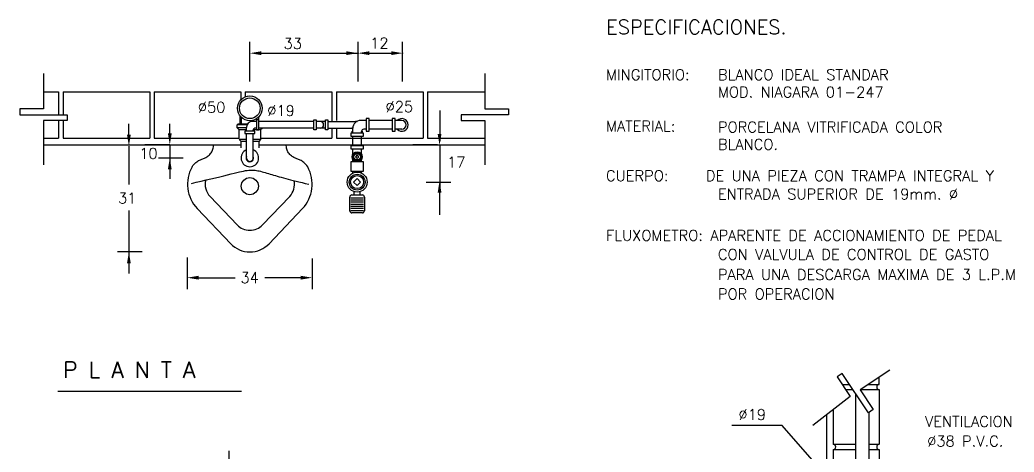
# Model space of a CAD drawing. Extents: x 145.7 to 190.5, y 293.8 to 329.7.
# Drawn here: x 156.93 to 166.21, y 325.58 to 329.62 of the extents above; entities that cross this region are included whole.
import ezdxf
from ezdxf.enums import TextEntityAlignment as Align

# ---------------------------------------------------------------- set-up
doc = ezdxf.new("R2010")
doc.units = 0
doc.header["$LTSCALE"] = 0.4
doc.header["$MEASUREMENT"] = 0
doc.linetypes.add('DASHDOT', pattern=[12, 6, -3, 0, -3])
doc.layers.add('A13', color=130, linetype='CONTINUOUS')
doc.layers.add('LETRAS', color=50, linetype='CONTINUOUS')
doc.styles.add('ROMANS', font='ROMANS.SHX', dxfattribs={"width": 1.5, "height": 0.3})

msp = doc.modelspace()

# ---------------------------------------------------------------- linework, layer by layer
at = {"layer": 'A13', "color": 20, "linetype": 'ByBlock'}
for p, q in [((159.0804, 329.0405), (159.0804, 329.4111)), ((160.0898, 329.0405), (160.0898, 329.4111)), ((160.0898, 329.0405), (160.0898, 329.4111)), ((160.5063, 329.0405), (160.5063, 329.4111)), ((159.187, 329.3044), (160.0898, 329.3044)), ((160.1965, 329.3044), (160.3996, 329.3044)), ((160.8528, 328.7695), (160.8528, 328.4829)), ((157.9516, 328.5433), (157.9516, 328.6442)), ((158.3333, 328.5557), (158.3333, 328.6442)), ((157.9516, 328.4366), (157.9516, 328.0782)), ((158.3333, 328.449), (158.3333, 328.1315)), ((160.8528, 328.449), (160.8528, 328.0558)), ((158.458, 328.3257), (158.2266, 328.3257)), ((160.9561, 328.0956), (160.7247, 328.0956)), ((160.8498, 328.0832), (160.8498, 327.7966)), ((157.9516, 327.8364), (157.9516, 327.2465)), ((158.0763, 327.4491), (157.8449, 327.4491)), ((158.4953, 327.3962), (158.4953, 327.1016)), ((159.6624, 327.3883), (159.6624, 327.1016)), ((158.602, 327.2083), (158.944, 327.2083)), ((159.5557, 327.2083), (159.2216, 327.2083))]:
    msp.add_line(p, q, dxfattribs=at)
at = {"layer": 'A13', "color": 20}
for p, q in [((157.1552, 329.1157), (157.1552, 328.7848)), ((161.2733, 329.1157), (161.2733, 328.7848)), ((156.9344, 328.7848), (156.9344, 328.7296)), ((157.1552, 328.7848), (156.9344, 328.7848)), ((156.9344, 328.7296), (157.3759, 328.7296)), ((157.3759, 328.7296), (157.3759, 328.6745)), ((161.0526, 328.7296), (161.0526, 328.6745)), ((161.494, 328.7296), (161.0526, 328.7296)), ((161.2733, 328.7848), (161.494, 328.7848)), ((161.494, 328.7848), (161.494, 328.7296)), ((157.1552, 328.6745), (157.1552, 328.2608)), ((157.3759, 328.6745), (157.1552, 328.6745)), ((161.0526, 328.6745), (161.2733, 328.6745)), ((161.2733, 328.6745), (161.2733, 328.2608)), ((160.0815, 328.3538), (160.0652, 328.3375)), ((160.0652, 328.3375), (160.0815, 328.3212)), ((160.0978, 328.3375), (160.0815, 328.3538)), ((160.0815, 328.3212), (160.0978, 328.3375)), ((160.0815, 328.1333), (160.0489, 328.1007)), ((160.0489, 328.1007), (160.0815, 328.0681)), ((160.1141, 328.1007), (160.0815, 328.1333)), ((160.0815, 328.0681), (160.1141, 328.1007)), ((160.0227, 327.9549), (160.1405, 327.9549)), ((160.0227, 327.9352), (160.1405, 327.9352)), ((160.0227, 327.9154), (160.1405, 327.9154)), ((160.0227, 327.8956), (160.1405, 327.8956)), ((160.0227, 327.8759), (160.1405, 327.8759)), ((160.0227, 327.8561), (160.1405, 327.8561)), ((160.0227, 327.8364), (160.1405, 327.8364)), ((164.6071, 326.3147), (164.5612, 326.2841)), ((164.8519, 325.9474), (164.6071, 326.3147)), ((165.0508, 326.3451), (164.7754, 326.1616)), ((164.5612, 326.2841), (164.6836, 326.1005)), ((164.7754, 326.1616), (164.8978, 325.978)), ((164.6836, 326.1005), (164.3323, 325.8271)), ((164.8978, 325.978), (164.8519, 325.9474)), ((163.5771, 325.8314), (164.043, 325.8314)), ((164.4182, 325.4039), (164.043, 325.8314))]:
    msp.add_line(p, q, dxfattribs=at)
at = {"layer": 'A13'}
for p, q in [((157.1552, 328.9429), (157.2952, 328.9429)), ((157.2952, 328.9429), (157.2952, 328.7296)), ((157.337, 328.9429), (157.337, 328.7296)), ((157.337, 328.9429), (158.1455, 328.9429)), ((158.1455, 328.9429), (158.1455, 328.5117)), ((158.1873, 328.9429), (158.9958, 328.9429)), ((158.1873, 328.9429), (158.1873, 328.5117)), ((158.9958, 328.9429), (158.9958, 328.8687)), ((159.0376, 328.9429), (159.0376, 328.8973)), ((159.0376, 328.9429), (159.8462, 328.9429)), ((159.8462, 328.9429), (159.8462, 328.6654)), ((159.888, 328.9429), (159.888, 328.6757)), ((159.888, 328.9429), (160.6965, 328.9429)), ((160.6965, 328.9429), (160.6965, 328.5117)), ((160.7383, 328.9429), (161.2733, 328.9429)), ((160.7383, 328.9429), (160.7383, 328.5117)), ((158.9874, 328.7212), (158.9874, 328.6445)), ((157.2952, 328.6745), (157.2952, 328.5117)), ((157.337, 328.6745), (157.337, 328.5117)), ((159.0489, 328.5753), (159.0489, 328.6108)), ((159.1438, 328.6667), (159.1049, 328.6667)), ((159.1438, 328.6815), (159.1438, 328.5894)), ((159.1653, 328.6815), (159.1438, 328.6815)), ((159.1438, 328.6667), (159.1438, 328.6042)), ((159.1653, 328.5894), (159.1653, 328.6815)), ((159.677, 328.6667), (159.1653, 328.6667)), ((159.677, 328.5894), (159.677, 328.6815)), ((159.677, 328.6815), (159.6985, 328.6815)), ((159.6985, 328.6815), (159.6985, 328.5894)), ((159.6985, 328.6667), (159.6985, 328.6042)), ((159.7853, 328.6667), (159.6985, 328.6667)), ((159.7853, 328.5894), (159.7853, 328.6815)), ((159.7853, 328.6815), (159.8067, 328.6815)), ((159.8067, 328.6815), (159.8067, 328.5894)), ((159.8067, 328.6667), (159.8067, 328.6042)), ((159.8067, 328.6667), (160.0664, 328.6667)), ((160.1647, 328.6758), (160.1141, 328.6758)), ((160.1647, 328.695), (160.1647, 328.5753)), ((160.1926, 328.695), (160.1647, 328.695)), ((160.1647, 328.6758), (160.1647, 328.5945)), ((160.1926, 328.5753), (160.1926, 328.695)), ((160.4091, 328.6758), (160.1926, 328.6758)), ((160.4091, 328.695), (160.4091, 328.5753)), ((160.437, 328.695), (160.4091, 328.695)), ((160.4091, 328.6758), (160.4091, 328.5945)), ((160.437, 328.5753), (160.437, 328.695)), ((160.4984, 328.6758), (160.437, 328.6758)), ((159.1262, 328.5753), (159.0342, 328.5753)), ((159.0342, 328.5753), (159.0342, 328.5538)), ((159.0342, 328.5538), (159.1262, 328.5538)), ((159.0489, 328.3257), (159.0489, 328.5538)), ((159.1115, 328.5753), (159.1115, 328.5877)), ((159.1115, 328.3257), (159.1115, 328.5538)), ((159.1262, 328.5538), (159.1262, 328.5753)), ((159.1438, 328.6042), (159.1279, 328.6042)), ((159.1438, 328.5894), (159.1653, 328.5894)), ((159.677, 328.6042), (159.1653, 328.6042)), ((159.6985, 328.5894), (159.677, 328.5894)), ((159.7853, 328.6042), (159.6985, 328.6042)), ((159.8067, 328.5894), (159.7853, 328.5894)), ((159.8067, 328.6042), (160.0339, 328.6042)), ((159.8462, 328.6042), (159.8462, 328.5117)), ((159.888, 328.6042), (159.888, 328.5117)), ((160.1418, 328.5569), (160.0222, 328.5569)), ((160.0222, 328.5569), (160.0222, 328.529)), ((160.0222, 328.529), (160.1418, 328.529)), ((160.035, 328.5569), (160.035, 328.5753)), ((160.035, 328.5753), (160.0413, 328.5753)), ((160.0413, 328.5569), (160.0413, 328.603)), ((160.0413, 328.4404), (160.0413, 328.529)), ((160.1227, 328.5569), (160.1227, 328.5731)), ((160.1227, 328.4404), (160.1227, 328.529)), ((160.1228, 328.5753), (160.1271, 328.5753)), ((160.1271, 328.5753), (160.1271, 328.5569)), ((160.1418, 328.529), (160.1418, 328.5569)), ((160.1647, 328.5945), (160.1441, 328.5945)), ((160.1647, 328.5753), (160.1926, 328.5753)), ((160.4091, 328.5945), (160.1926, 328.5945)), ((160.4091, 328.5753), (160.437, 328.5753)), ((160.4984, 328.5945), (160.437, 328.5945)), ((157.1552, 328.5117), (157.2952, 328.5117)), ((157.337, 328.5117), (158.1455, 328.5117)), ((158.1873, 328.5117), (158.9796, 328.5117)), ((158.7381, 328.419), (158.7399, 328.4298)), ((158.7399, 328.4298), (158.7411, 328.4413)), ((158.7411, 328.4413), (158.7416, 328.449)), ((159.1811, 328.5117), (159.8462, 328.5117)), ((159.4196, 328.4413), (159.4192, 328.449)), ((159.4208, 328.4298), (159.4196, 328.4413)), ((159.4226, 328.419), (159.4208, 328.4298)), ((159.888, 328.5117), (160.6965, 328.5117)), ((160.1418, 328.4404), (160.0222, 328.4404)), ((160.0222, 328.4404), (160.0222, 328.4125)), ((160.1418, 328.4125), (160.1418, 328.4404)), ((160.7383, 328.5117), (161.2733, 328.5117)), ((158.6629, 328.3276), (158.6703, 328.3315)), ((158.6703, 328.3315), (158.6778, 328.3359)), ((158.6778, 328.3359), (158.6853, 328.341)), ((158.6853, 328.341), (158.6927, 328.3466)), ((158.6927, 328.3466), (158.7, 328.3527)), ((158.7, 328.3527), (158.7069, 328.3593)), ((158.7069, 328.3593), (158.7133, 328.3664)), ((158.7133, 328.3664), (158.7193, 328.374)), ((158.7193, 328.374), (158.7245, 328.382)), ((158.7245, 328.382), (158.729, 328.3905)), ((158.729, 328.3905), (158.7327, 328.3994)), ((158.7327, 328.3994), (158.7358, 328.4089)), ((158.7358, 328.4089), (158.7381, 328.419)), ((159.425, 328.4089), (159.4226, 328.419)), ((159.428, 328.3994), (159.425, 328.4089)), ((159.4317, 328.3905), (159.428, 328.3994)), ((159.4362, 328.382), (159.4317, 328.3905)), ((159.4415, 328.374), (159.4362, 328.382)), ((159.4474, 328.3664), (159.4415, 328.374)), ((159.4539, 328.3593), (159.4474, 328.3664)), ((159.4608, 328.3527), (159.4539, 328.3593)), ((159.468, 328.3466), (159.4608, 328.3527)), ((159.4754, 328.341), (159.468, 328.3466)), ((159.4829, 328.3359), (159.4754, 328.341)), ((159.4904, 328.3315), (159.4829, 328.3359)), ((159.4978, 328.3276), (159.4904, 328.3315)), ((160.0222, 328.4125), (160.1418, 328.4125)), ((160.0413, 328.3614), (160.0413, 328.4125)), ((160.1227, 328.3595), (160.1227, 328.4125)), ((158.5407, 328.2418), (158.5493, 328.2549)), ((158.5493, 328.2549), (158.5581, 328.2661)), ((158.5581, 328.2661), (158.567, 328.2757)), ((158.567, 328.2757), (158.5759, 328.2838)), ((158.5759, 328.2838), (158.5847, 328.2907)), ((158.5847, 328.2907), (158.5935, 328.2965)), ((158.5935, 328.2965), (158.602, 328.3014)), ((158.602, 328.3014), (158.6103, 328.3055)), ((158.6103, 328.3055), (158.6184, 328.3092)), ((158.6184, 328.3092), (158.6261, 328.3124)), ((158.6261, 328.3124), (158.6336, 328.3154)), ((158.6336, 328.3154), (158.641, 328.3182)), ((158.641, 328.3182), (158.6483, 328.3211)), ((158.6483, 328.3211), (158.6556, 328.3242)), ((158.6556, 328.3242), (158.6629, 328.3276)), ((159.5051, 328.3242), (159.4978, 328.3276)), ((159.5124, 328.3211), (159.5051, 328.3242)), ((159.5197, 328.3182), (159.5124, 328.3211)), ((159.5271, 328.3154), (159.5197, 328.3182)), ((159.5346, 328.3124), (159.5271, 328.3154)), ((159.5424, 328.3092), (159.5346, 328.3124)), ((159.5504, 328.3055), (159.5424, 328.3092)), ((159.5587, 328.3014), (159.5504, 328.3055)), ((159.5672, 328.2965), (159.5587, 328.3014)), ((159.576, 328.2907), (159.5672, 328.2965)), ((159.5848, 328.2838), (159.576, 328.2907)), ((159.5938, 328.2757), (159.5848, 328.2838)), ((159.6026, 328.2661), (159.5938, 328.2757)), ((159.6114, 328.2549), (159.6026, 328.2661)), ((159.62, 328.2418), (159.6114, 328.2549)), ((160.1418, 328.2896), (160.0222, 328.2896)), ((160.0222, 328.2896), (160.0222, 328.2034)), ((160.0413, 328.2896), (160.0413, 328.3135)), ((160.1227, 328.2896), (160.1227, 328.3154)), ((160.1418, 328.2034), (160.1418, 328.2896)), ((158.7586, 328.1414), (158.7993, 328.151)), ((158.7993, 328.151), (158.8375, 328.1601)), ((158.8375, 328.1601), (158.8727, 328.1686)), ((158.8727, 328.1686), (158.9047, 328.1764)), ((158.9047, 328.1764), (158.9335, 328.1834)), ((158.9335, 328.1834), (158.9594, 328.1897)), ((158.9594, 328.1897), (158.9827, 328.1953)), ((158.9827, 328.1953), (159.0037, 328.2001)), ((159.0037, 328.2001), (159.0226, 328.2042)), ((159.0226, 328.2042), (159.0398, 328.2076)), ((159.0398, 328.2076), (159.0555, 328.2102)), ((159.0555, 328.2102), (159.0699, 328.2121)), ((159.0699, 328.2121), (159.0833, 328.2132)), ((159.0833, 328.2132), (159.0959, 328.2137)), ((159.0959, 328.2137), (159.108, 328.2136)), ((159.108, 328.2136), (159.1198, 328.2129)), ((159.1198, 328.2129), (159.1314, 328.2115)), ((159.1314, 328.2115), (159.1432, 328.2097)), ((159.1432, 328.2097), (159.1554, 328.2073)), ((159.1554, 328.2073), (159.168, 328.2045)), ((159.168, 328.2045), (159.1812, 328.2013)), ((159.1812, 328.2013), (159.1949, 328.1977)), ((159.1949, 328.1977), (159.2091, 328.1937)), ((159.2091, 328.1937), (159.2237, 328.1896)), ((159.2237, 328.1896), (159.2387, 328.1852)), ((159.2387, 328.1852), (159.2541, 328.1806)), ((159.2541, 328.1806), (159.2697, 328.176)), ((159.2697, 328.176), (159.2857, 328.1712)), ((159.2857, 328.1712), (159.3021, 328.1664)), ((159.3021, 328.1664), (159.319, 328.1615)), ((159.319, 328.1615), (159.3364, 328.1565)), ((159.3364, 328.1565), (159.3546, 328.1514)), ((159.3546, 328.1514), (159.3737, 328.1461)), ((159.3737, 328.1461), (159.3936, 328.1406)), ((160.0222, 328.2034), (160.1418, 328.2034)), ((160.0413, 328.1851), (160.0413, 328.2034)), ((160.1227, 328.1846), (160.1227, 328.2034)), ((158.5352, 328.0892), (158.5809, 328.0998)), ((158.5809, 328.0998), (158.6266, 328.1105)), ((158.6266, 328.1105), (158.6718, 328.1211)), ((158.6718, 328.1211), (158.716, 328.1314)), ((158.716, 328.1314), (158.7586, 328.1414)), ((159.3936, 328.1406), (159.4147, 328.135)), ((159.4147, 328.135), (159.4368, 328.1292)), ((159.4368, 328.1292), (159.4602, 328.1231)), ((159.4602, 328.1231), (159.4849, 328.1168)), ((159.4849, 328.1168), (159.511, 328.1102)), ((159.511, 328.1102), (159.5384, 328.1033)), ((159.5384, 328.1033), (159.5674, 328.096)), ((159.5674, 328.096), (159.5978, 328.0884)), ((159.5978, 328.0884), (159.6299, 328.0804)), ((158.7086, 327.9673), (158.9611, 327.702)), ((159.4521, 327.9673), (159.1996, 327.702)), ((160.013, 327.8336), (160.013, 327.9608)), ((160.0328, 327.9806), (160.1301, 327.9806)), ((160.0544, 327.9806), (160.0544, 328.0113)), ((160.1086, 327.9806), (160.1086, 328.0113)), ((160.1499, 327.9608), (160.1499, 327.8336)), ((158.5894, 327.8539), (158.9015, 327.5258)), ((159.5714, 327.8539), (159.2593, 327.5258)), ((160.1301, 327.8139), (160.0328, 327.8139)), ((164.6091, 326.2123), (164.6754, 326.2123)), ((164.8514, 326.2123), (164.9542, 326.2123)), ((164.9542, 326.2123), (164.9542, 326.2807)), ((164.642, 326.1629), (164.7083, 326.1629)), ((164.7344, 323.4604), (164.7344, 326.1237)), ((164.7773, 326.1629), (164.9542, 326.1629)), ((164.9542, 326.1629), (164.9542, 325.6525)), ((164.4603, 325.9267), (164.4603, 323.3738)), ((164.523, 325.9755), (164.523, 325.6525)), ((164.8588, 323.4604), (164.8588, 325.952)), ((164.523, 325.6525), (164.7344, 325.6525)), ((164.8588, 325.6525), (164.9542, 325.6525)), ((164.523, 325.6032), (164.523, 325.34)), ((164.523, 325.6032), (164.7344, 325.6032)), ((164.8588, 325.6032), (164.9542, 325.6032)), ((164.9542, 325.6032), (164.9542, 325.0928))]:
    msp.add_line(p, q, dxfattribs=at)
at = {"layer": 'A13', "linetype": 'ByBlock'}
for p, q in [((158.9978, 328.7089), (158.9978, 328.6445)), ((159.1629, 328.6815), (159.1629, 328.7089)), ((158.9606, 328.635), (158.9701, 328.6445)), ((158.9606, 328.6074), (158.9606, 328.635)), ((159.0545, 328.635), (158.9606, 328.635)), ((158.9701, 328.6445), (159.0603, 328.6445)), ((158.9796, 328.5884), (158.9606, 328.6074)), ((159.0489, 328.6074), (158.9606, 328.6074)), ((158.9796, 328.5117), (158.9796, 328.5884)), ((159.0489, 328.5884), (158.9796, 328.5884)), ((159.1811, 328.5884), (159.1119, 328.5884)), ((159.1969, 328.6042), (159.1811, 328.5884)), ((159.1811, 328.5884), (159.1811, 328.4984)), ((158.3317, 328.449), (158.1003, 328.449)), ((158.9796, 328.4984), (158.9796, 328.4984)), ((158.9978, 328.4794), (158.9796, 328.4984)), ((159.0489, 328.4984), (158.9796, 328.4984)), ((158.9978, 328.4211), (158.9978, 328.4794)), ((159.0489, 328.4794), (158.9978, 328.4794)), ((159.1811, 328.4984), (159.1115, 328.4984)), ((159.1629, 328.4794), (159.1115, 328.4794)), ((159.1811, 328.4984), (159.1629, 328.4794)), ((159.1629, 328.4794), (159.1629, 328.4211)), ((160.8311, 328.449), (160.5998, 328.449))]:
    msp.add_line(p, q, dxfattribs=at)
at = {"layer": 'A13', "color": 50}
for p, q in [((157.1552, 328.449), (158.9978, 328.449)), ((159.1629, 328.449), (161.2733, 328.449)), ((157.2872, 326.1488), (159.0021, 326.1488))]:
    msp.add_line(p, q, dxfattribs=at)
at = {"layer": 'A13', "color": 20, "linetype": 'DASHDOT'}
msp.add_line((158.8833, 325.5931), (158.8833, 322.7198), dxfattribs=at)
at = {"layer": 'A13', "linetype": 'ByBlock'}
msp.add_circle((159.0804, 328.7898), 0.1156, dxfattribs=at)
at = {"layer": 'A13', "color": 20, "linetype": 'ByBlock'}
msp.add_circle((159.0804, 328.7898), 0.0966, dxfattribs=at)
at = {"layer": 'A13'}
for centre, radius in [((160.0815, 328.3375), 0.0467), ((160.0815, 328.1007), 0.0934), ((159.0804, 328.063), 0.0797)]:
    msp.add_circle(centre, radius, dxfattribs=at)
at = {"layer": 'A13', "color": 20}
for centre, radius in [((160.0815, 328.3375), 0.0369), ((160.0815, 328.3375), 0.0304), ((160.0815, 328.1007), 0.0739), ((160.0815, 328.1007), 0.0608)]:
    msp.add_circle(centre, radius, dxfattribs=at)
at = {"layer": 'A13'}
for centre, radius, start, end in [((159.1049, 328.6108), 0.056, 90, 180), ((159.7378, 328.6354), 0.0313, 270, 90), ((160.1141, 328.603), 0.0728, 90, 180), ((160.0659, 328.6108), 0.056, 71.49364, 90), ((160.4984, 328.6351), 0.0587, 223.82033, 136.17967), ((160.4984, 328.6351), 0.0407, 270, 90), ((159.1279, 328.5877), 0.0165, 90, 180), ((160.0333, 328.5877), 0.0165, 60.86306, 90), ((160.1441, 328.5731), 0.0214, 90, 180), ((159.0804, 328.3257), 0.0818, 112.58897, 67.65185), ((159.0804, 328.3257), 0.036, 150.84103, 30.18107), ((158.8279, 328.0808), 0.3292, 150.72239, 223.57583), ((159.0804, 328.3257), 0.0313, 179.33478, 359.70383), ((159.3328, 328.0808), 0.3292, 316.42417, 29.27761), ((158.8279, 328.0808), 0.1646, 166.16785, 223.57583), ((159.3328, 328.0808), 0.1646, 316.42417, 11.79893), ((160.0328, 327.9608), 0.0198, 90, 180), ((160.1301, 327.9608), 0.0198, 0, 90), ((160.0328, 327.8336), 0.0198, 180, 270), ((160.1301, 327.8336), 0.0198, 270, 0), ((159.0804, 327.8155), 0.1646, 223.57583, 316.42417), ((159.0804, 327.6961), 0.2469, 223.57583, 316.42417), ((164.9542, 326.1876), 0.0247, 90, 270), ((164.523, 325.6278), 0.0247, 270, 90), ((164.9542, 325.6278), 0.0247, 90, 270)]:
    msp.add_arc(centre, radius, start, end, dxfattribs=at)
at = {"layer": 'A13', "color": 20, "linetype": 'ByBlock'}
for p in [(160.0898, 329.3044), (160.5063, 329.3044)]:
    msp.add_point(p, dxfattribs=at)
for points in [[(159.187, 329.3222), (159.187, 329.2866), (159.0804, 329.3044)], [(159.9795, 329.3222), (159.9795, 329.2866), (160.0862, 329.3044)], [(160.1965, 329.3222), (160.1965, 329.2866), (160.0898, 329.3044)], [(160.3996, 329.3222), (160.3996, 329.2866), (160.5063, 329.3044)], [(157.9338, 328.5433), (157.9694, 328.5433), (157.9516, 328.4366)], [(158.3155, 328.5557), (158.3511, 328.5557), (158.3333, 328.449)], [(160.8682, 328.5512), (160.8327, 328.5512), (160.8504, 328.4446)], [(158.3155, 328.2191), (158.3511, 328.2191), (158.3333, 328.3257)], [(160.8682, 328.0022), (160.8327, 328.0022), (160.8504, 328.1089)], [(157.9338, 327.3425), (157.9694, 327.3425), (157.9516, 327.4491)], [(158.602, 327.2261), (158.602, 327.1905), (158.4953, 327.2083)], [(159.5557, 327.2261), (159.5557, 327.1905), (159.6624, 327.2083)]]:
    msp.add_solid(points, dxfattribs=at)

# ---------------------------------------------------------------- texts
at = {"layer": 'LETRAS', "color": 90, "style": 'ROMANS'}
for s, height, p in [('ESPECIFICACIONES.', 0.133282, (162.4038, 329.482)), ('P L A N T A ', 0.15, (157.3377, 326.2727))]:
    msp.add_text(s, height=height, dxfattribs=at).set_placement(p)
at = {"layer": 'LETRAS', "linetype": 'ByBlock', "style": 'ROMANS'}
for s, p in [('12', (160.2888, 329.398)), ('33', (159.4806, 329.3939)), ('10', (158.1343, 328.3691)), ('31', (157.9361, 327.9516)), ('34', (159.0788, 327.2083))]:
    msp.add_text(s, height=0.1, dxfattribs=at).set_placement(p, align=Align.MIDDLE_CENTER)
at = {"layer": 'LETRAS', "style": 'ROMANS'}
for s, height, p in [('MINGITORIO:', 0.099997, (162.4038, 329.0529)), ('BLANCO IDEAL STANDAR', 0.099997, (163.4477, 329.0529)), ('MOD. NIAGARA 01-247', 0.099997, (163.4477, 328.8915)), ('%%C50', 0.1, (158.5951, 328.7496)), ('%%C19', 0.1, (159.2429, 328.7181)), ('%%C25', 0.1, (160.3471, 328.755)), ('MATERIAL:', 0.1, (162.4038, 328.573)), ('PORCELANA VITRIFICADA COLOR', 0.099997, (163.4477, 328.5638)), ('BLANCO.', 0.1, (163.4477, 328.4024)), ('CUERPO:    DE UNA PIEZA CON TRAMPA INTEGRAL Y ', 0.099997, (162.4038, 328.1097)), ('ENTRADA SUPERIOR DE 19mm. %%c', 0.099997, (163.4477, 327.9391)), ('FLUXOMETRO: APARENTE DE ACCIONAMIENTO DE PEDAL', 0.099997, (162.4038, 327.5525)), ('CON VALVULA DE CONTROL DE GASTO ', 0.099997, (163.4477, 327.3752)), ('PARA UNA DESCARGA MAXIMA DE 3 L.P.M', 0.099997, (163.4477, 327.1872)), ('POR OPERACION', 0.099997, (163.4477, 327.006)), ('%%C19', 0.1, (163.6395, 325.8804)), ('VENTILACION', 0.1, (165.381, 325.8157)), ('%%c38 P.V.C.', 0.1, (165.4003, 325.6322))]:
    msp.add_text(s, height=height, dxfattribs=at).set_placement(p)
at = {"layer": 'LETRAS', "linetype": 'ByBlock', "style": 'ROMANS'}
msp.add_text('17', height=0.1, dxfattribs=at).set_placement((161.0064, 328.2879), align=Align.MIDDLE)

doc.saveas('drawing.dxf')
